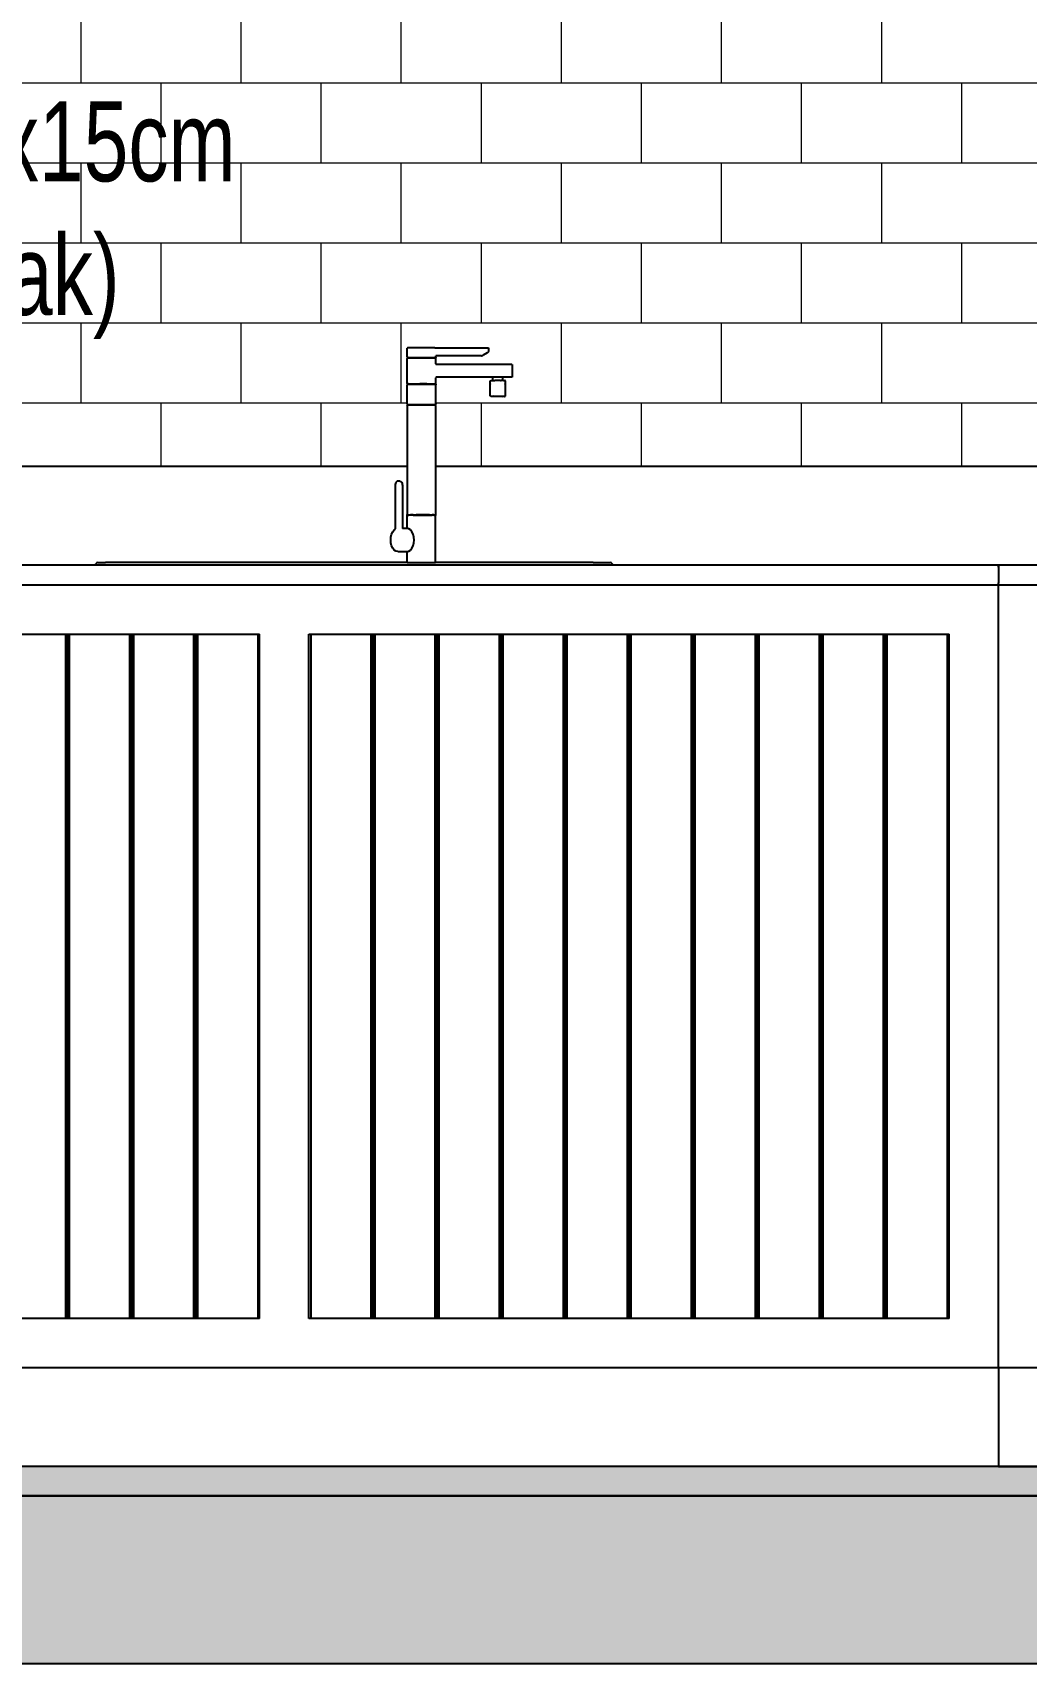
# Model space of a CAD drawing. Header units: millimetres. Extents: x 106699 to 122058, y 158555 to 162844.
# Drawn here: x 108004 to 108104.9, y 160185.3 to 160350.9 of the extents above; entities that cross this region are included whole.
import ezdxf

# ---------------------------------------------------------------- set-up
doc = ezdxf.new("R2010")
doc.units = ezdxf.units.MM
doc.layers.add('300_Z4_STR_F03$0$2-SPS-RCN', color=2, linetype='Continuous')
doc.layers.add('S2000-002 Çizgi', color=7, linetype='Continuous')
for name, color, linetype, lineweight in [('300_Z4_STR_F03$0$AUDIT_D_220920114151-103', 251, 'Continuous', 5), ('ahsap gorunus arka kalın', 43, 'Continuous', 9), ('ahsap kesit on', 40, 'Continuous', 20), ('no3_yazı tefriş', 152, 'Continuous', 0)]:
    doc.layers.add(name, color=color, linetype=linetype, lineweight=lineweight)
doc.styles.add('finish schedule$0$SIMPLEX', font='simplex.shx', dxfattribs={"width": 0.75, "height": 2.5})

# ---------------------------------------------------------------- blocks, each defined once
blk = doc.blocks.new('arka1')
at = {"layer": 'S2000-002 Çizgi', "color": 8, "true_color": 0x7a7a7a}
for p, q in [((117421.34, 157368.35), (117421.33, 157368.34)), ((117421.33, 157368.32), (117421.33, 157368.34)), ((117421.33, 157367.43), (117421.33, 157368.32)), ((117421.35, 157368.36), (117421.34, 157368.35)), ((117421.36, 157368.37), (117421.35, 157368.36)), ((117421.36, 157368.37), (117421.37, 157368.37)), ((117421.38, 157368.37), (117421.37, 157368.37)), ((117424.14, 157368.37), (117421.38, 157368.37)), ((117424.14, 157368.37), (117429.54, 157368.37)), ((117424.23, 157367.43), (117424.23, 157367.56)), ((117428.86, 157367.56), (117424.23, 157367.56)), ((117428.86, 157367.56), (117428.88, 157367.56)), ((117428.88, 157367.56), (117428.89, 157367.57)), ((117428.89, 157367.57), (117428.92, 157367.57)), ((117428.92, 157367.57), (117428.95, 157367.58)), ((117428.95, 157367.58), (117428.98, 157367.59)), ((117428.98, 157367.59), (117429.01, 157367.6)), ((117429.01, 157367.6), (117429.02, 157367.61)), ((117429.02, 157367.61), (117429.03, 157367.61)), ((117429.03, 157367.61), (117429.04, 157367.62)), ((117429.45, 157367.87), (117429.04, 157367.62)), ((117429.47, 157367.88), (117429.45, 157367.87)), ((117429.5, 157367.9), (117429.47, 157367.88)), ((117429.53, 157367.92), (117429.5, 157367.9)), ((117429.53, 157367.92), (117429.54, 157367.93)), ((117429.54, 157368.37), (117429.55, 157368.37)), ((117429.56, 157367.95), (117429.54, 157367.93)), ((117429.55, 157368.37), (117429.56, 157368.37)), ((117429.56, 157368.37), (117429.57, 157368.36)), ((117429.57, 157367.99), (117429.56, 157367.96)), ((117429.56, 157367.96), (117429.56, 157367.95)), ((117429.57, 157368.36), (117429.58, 157368.35)), ((117429.57, 157367.99), (117429.58, 157368)), ((117429.58, 157368.35), (117429.58, 157368.34)), ((117429.58, 157368.34), (117429.59, 157368.32)), ((117429.58, 157368.02), (117429.59, 157368.03)), ((117429.58, 157368.02), (117429.58, 157368)), ((117429.59, 157368.32), (117429.59, 157368.03)), ((117421.33, 157367.43), (117421.33, 157367.42)), ((117421.33, 157367.42), (117421.34, 157367.41)), ((117421.33, 157367.31), (117421.34, 157367.32)), ((117421.33, 157367.31), (117421.33, 157367.3)), ((117421.33, 157364.77), (117421.33, 157367.3)), ((117421.34, 157367.41), (117421.35, 157367.4)), ((117421.34, 157367.32), (117421.35, 157367.33)), ((117421.35, 157367.4), (117421.36, 157367.39)), ((117421.35, 157367.33), (117421.36, 157367.34)), ((117421.36, 157367.39), (117421.37, 157367.38)), ((117421.37, 157367.34), (117421.36, 157367.34)), ((117421.37, 157367.38), (117421.38, 157367.38)), ((117421.37, 157367.34), (117421.38, 157367.34)), ((117421.41, 157367.38), (117421.38, 157367.38)), ((117421.38, 157367.34), (117421.41, 157367.34)), ((117421.41, 157367.34), (117421.41, 157367.38)), ((117421.41, 157367.38), (117424.16, 157367.38)), ((117421.41, 157367.34), (117424.16, 157367.34)), ((117424.16, 157367.34), (117424.16, 157367.38)), ((117424.16, 157367.38), (117424.18, 157367.38)), ((117424.16, 157367.34), (117424.18, 157367.34)), ((117424.18, 157367.38), (117424.2, 157367.38)), ((117424.18, 157367.34), (117424.2, 157367.34)), ((117424.2, 157367.38), (117424.21, 157367.39)), ((117424.2, 157367.34), (117424.21, 157367.34)), ((117424.21, 157367.39), (117424.22, 157367.4)), ((117424.21, 157367.34), (117424.22, 157367.33)), ((117424.23, 157367.41), (117424.22, 157367.4)), ((117424.22, 157367.33), (117424.23, 157367.32)), ((117424.23, 157367.43), (117424.23, 157367.42)), ((117424.23, 157367.42), (117424.23, 157367.41)), ((117424.23, 157367.31), (117424.23, 157367.32)), ((117424.23, 157367.3), (117424.23, 157367.31)), ((117424.23, 157366.73), (117424.23, 157367.3)), ((117424.23, 157366.73), (117424.24, 157366.72)), ((117424.24, 157366.72), (117424.24, 157366.71)), ((117424.24, 157366.71), (117424.25, 157366.7)), ((117424.25, 157366.7), (117424.26, 157366.69)), ((117424.26, 157366.69), (117424.27, 157366.68)), ((117424.27, 157366.68), (117424.28, 157366.68)), ((117431.96, 157366.68), (117424.28, 157366.68)), ((117431.96, 157366.68), (117431.97, 157366.68)), ((117431.97, 157366.68), (117431.98, 157366.68)), ((117431.98, 157366.68), (117431.99, 157366.67)), ((117431.99, 157366.67), (117432, 157366.66)), ((117432, 157366.66), (117432, 157366.65)), ((117432, 157366.65), (117432, 157366.63)), ((117432, 157366.63), (117432, 157365.43)), ((117421.33, 157364.76), (117421.33, 157364.77)), ((117421.33, 157364.76), (117421.34, 157364.75)), ((117421.34, 157364.66), (117421.33, 157364.65)), ((117421.33, 157364.63), (117421.33, 157364.65)), ((117421.33, 157362.67), (117421.33, 157364.63)), ((117421.34, 157364.75), (117421.35, 157364.74)), ((117421.35, 157364.67), (117421.34, 157364.66)), ((117421.36, 157364.73), (117421.35, 157364.74)), ((117421.36, 157364.68), (117421.35, 157364.67)), ((117421.36, 157364.73), (117421.37, 157364.72)), ((117421.37, 157364.68), (117421.36, 157364.68)), ((117421.37, 157364.72), (117421.38, 157364.72)), ((117421.38, 157364.68), (117421.37, 157364.68)), ((117421.41, 157364.72), (117421.38, 157364.72)), ((117421.41, 157364.68), (117421.38, 157364.68)), ((117421.41, 157364.68), (117421.41, 157364.72)), ((117421.47, 157364.72), (117421.41, 157364.72)), ((117421.41, 157364.68), (117424.16, 157364.68)), ((117421.47, 157364.72), (117421.48, 157364.72)), ((117421.48, 157364.72), (117421.5, 157364.72)), ((117421.5, 157364.72), (117421.65, 157364.72)), ((117421.65, 157364.72), (117421.66, 157364.72)), ((117421.66, 157364.72), (117421.68, 157364.72)), ((117421.68, 157364.72), (117421.91, 157364.72)), ((117421.91, 157364.72), (117421.92, 157364.72)), ((117421.92, 157364.72), (117421.94, 157364.72)), ((117421.94, 157364.72), (117422.24, 157364.72)), ((117422.24, 157364.72), (117422.24, 157364.72)), ((117422.24, 157364.72), (117422.6, 157364.72)), ((117422.97, 157364.72), (117422.6, 157364.72)), ((117423.32, 157364.72), (117422.97, 157364.72)), ((117423.33, 157364.72), (117423.32, 157364.72)), ((117423.33, 157364.72), (117423.63, 157364.72)), ((117423.63, 157364.72), (117423.64, 157364.72)), ((117423.64, 157364.72), (117423.65, 157364.72)), ((117423.65, 157364.72), (117423.89, 157364.72)), ((117423.89, 157364.72), (117423.9, 157364.72)), ((117423.91, 157364.72), (117423.9, 157364.72)), ((117423.91, 157364.72), (117424.07, 157364.72)), ((117424.07, 157364.72), (117424.09, 157364.72)), ((117424.09, 157364.72), (117424.1, 157364.72)), ((117424.1, 157364.72), (117424.16, 157364.72)), ((117424.16, 157364.68), (117424.16, 157364.72)), ((117424.18, 157364.72), (117424.16, 157364.72)), ((117424.16, 157364.68), (117424.18, 157364.68)), ((117424.18, 157364.72), (117424.2, 157364.72)), ((117424.18, 157364.68), (117424.2, 157364.68)), ((117424.2, 157364.72), (117424.21, 157364.73)), ((117424.2, 157364.68), (117424.21, 157364.68)), ((117424.21, 157364.73), (117424.22, 157364.74)), ((117424.21, 157364.68), (117424.22, 157364.67)), ((117424.22, 157364.74), (117424.23, 157364.75)), ((117424.22, 157364.67), (117424.23, 157364.66)), ((117424.24, 157365.35), (117424.23, 157365.34)), ((117424.23, 157364.77), (117424.23, 157365.34)), ((117424.23, 157364.77), (117424.23, 157364.76)), ((117424.23, 157364.76), (117424.23, 157364.75)), ((117424.23, 157364.66), (117424.23, 157364.65)), ((117424.23, 157364.65), (117424.23, 157364.63)), ((117424.23, 157362.67), (117424.23, 157364.63)), ((117424.25, 157365.37), (117424.24, 157365.36)), ((117424.24, 157365.35), (117424.24, 157365.36)), ((117424.26, 157365.38), (117424.25, 157365.37)), ((117424.26, 157365.38), (117424.27, 157365.38)), ((117424.27, 157365.38), (117424.28, 157365.38)), ((117429.96, 157365.38), (117424.28, 157365.38)), ((117429.76, 157365), (117429.76, 157365.01)), ((117429.76, 157365.01), (117429.77, 157365.01)), ((117429.76, 157364.99), (117429.76, 157365)), ((117429.76, 157364.98), (117429.76, 157364.99)), ((117429.76, 157364.72), (117429.76, 157364.98)), ((117429.76, 157364.72), (117429.76, 157364.72)), ((117429.77, 157364.71), (117429.76, 157364.72)), ((117429.76, 157363.52), (117429.76, 157364.67)), ((117429.76, 157364.67), (117429.76, 157364.67)), ((117429.76, 157364.67), (117429.77, 157364.67)), ((117429.77, 157365.01), (117429.77, 157365.02)), ((117429.77, 157365.02), (117429.78, 157365.02)), ((117429.78, 157364.71), (117429.77, 157364.71)), ((117429.77, 157364.67), (117429.78, 157364.68)), ((117429.78, 157365.02), (117429.79, 157365.03)), ((117429.79, 157364.7), (117429.78, 157364.71)), ((117429.78, 157364.71), (117429.78, 157364.71)), ((117429.78, 157364.68), (117429.79, 157364.69)), ((117429.78, 157364.68), (117429.78, 157364.68)), ((117429.79, 157365.03), (117429.8, 157365.03)), ((117429.79, 157364.69), (117429.79, 157364.7)), ((117429.79, 157364.69), (117429.79, 157364.69)), ((117429.8, 157365.03), (117429.81, 157365.04)), ((117429.81, 157365.04), (117429.82, 157365.04)), ((117429.82, 157365.04), (117429.83, 157365.04)), ((117429.83, 157365.04), (117429.84, 157365.04)), ((117429.84, 157365.04), (117429.97, 157365.04)), ((117429.96, 157365.38), (117429.98, 157365.38)), ((117429.97, 157365.04), (117429.98, 157365.04)), ((117429.98, 157365.38), (117429.99, 157365.38)), ((117430, 157365.38), (117429.98, 157365.38)), ((117429.98, 157365.04), (117429.99, 157365.04)), ((117429.99, 157365.38), (117430, 157365.37)), ((117429.99, 157365.05), (117430, 157365.05)), ((117429.99, 157365.04), (117429.99, 157365.05)), ((117431.07, 157365.38), (117430, 157365.38)), ((117430, 157365.37), (117430.01, 157365.36)), ((117430, 157365.05), (117430.01, 157365.05)), ((117430, 157365.05), (117430, 157365.05)), ((117430, 157365.05), (117430.01, 157365.04)), ((117430.01, 157365.36), (117430.02, 157365.35)), ((117430.01, 157365.05), (117430.01, 157365.06)), ((117430.01, 157365.06), (117430.01, 157365.06)), ((117430.01, 157365.06), (117430.02, 157365.06)), ((117430.01, 157365.04), (117430.19, 157365.04)), ((117430.02, 157365.35), (117430.02, 157365.34)), ((117430.02, 157365.08), (117430.02, 157365.34)), ((117430.02, 157365.07), (117430.02, 157365.08)), ((117430.02, 157365.06), (117430.02, 157365.07)), ((117430.02, 157365.07), (117430.02, 157365.07)), ((117430.19, 157365.04), (117430.23, 157365.04)), ((117430.24, 157365.04), (117430.23, 157365.04)), ((117430.26, 157365.04), (117430.24, 157365.04)), ((117430.27, 157365.04), (117430.26, 157365.04)), ((117430.8, 157365.04), (117430.27, 157365.04)), ((117430.8, 157365.04), (117430.81, 157365.04)), ((117430.81, 157365.04), (117430.83, 157365.04)), ((117430.83, 157365.04), (117430.84, 157365.04)), ((117430.84, 157365.04), (117430.88, 157365.04)), ((117431.06, 157365.04), (117430.88, 157365.04)), ((117431.06, 157365.36), (117431.05, 157365.35)), ((117431.05, 157365.35), (117431.05, 157365.34)), ((117431.05, 157365.08), (117431.05, 157365.34)), ((117431.05, 157365.07), (117431.05, 157365.08)), ((117431.05, 157365.06), (117431.05, 157365.07)), ((117431.05, 157365.07), (117431.05, 157365.07)), ((117431.06, 157365.06), (117431.05, 157365.06)), ((117431.05, 157365.06), (117431.05, 157365.06)), ((117431.06, 157365.37), (117431.08, 157365.38)), ((117431.06, 157365.36), (117431.06, 157365.37)), ((117431.06, 157365.05), (117431.06, 157365.06)), ((117431.07, 157365.05), (117431.06, 157365.05)), ((117431.06, 157365.04), (117431.07, 157365.05)), ((117431.09, 157365.38), (117431.07, 157365.38)), ((117431.08, 157365.05), (117431.07, 157365.05)), ((117431.07, 157365.05), (117431.07, 157365.05)), ((117431.09, 157365.38), (117431.08, 157365.38)), ((117431.08, 157365.04), (117431.08, 157365.05)), ((117431.09, 157365.04), (117431.08, 157365.04)), ((117431.11, 157365.38), (117431.09, 157365.38)), ((117431.09, 157365.04), (117431.23, 157365.04)), ((117431.96, 157365.38), (117431.11, 157365.38)), ((117431.24, 157365.04), (117431.23, 157365.04)), ((117431.25, 157365.04), (117431.24, 157365.04)), ((117431.26, 157365.04), (117431.25, 157365.04)), ((117431.27, 157365.03), (117431.26, 157365.04)), ((117431.28, 157365.03), (117431.27, 157365.03)), ((117431.29, 157365.02), (117431.28, 157365.03)), ((117431.28, 157364.7), (117431.29, 157364.71)), ((117431.28, 157364.69), (117431.28, 157364.7)), ((117431.28, 157364.69), (117431.28, 157364.69)), ((117431.29, 157364.68), (117431.28, 157364.69)), ((117431.3, 157365.01), (117431.29, 157365.02)), ((117431.29, 157365.02), (117431.29, 157365.02)), ((117431.29, 157364.71), (117431.3, 157364.71)), ((117431.29, 157364.71), (117431.29, 157364.71)), ((117431.3, 157364.67), (117431.29, 157364.68)), ((117431.29, 157364.68), (117431.29, 157364.68)), ((117431.3, 157365.01), (117431.3, 157365.01)), ((117431.31, 157365), (117431.3, 157365.01)), ((117431.3, 157364.72), (117431.31, 157364.72)), ((117431.3, 157364.71), (117431.3, 157364.72)), ((117431.31, 157364.67), (117431.3, 157364.67)), ((117431.3, 157364.67), (117431.3, 157364.67)), ((117431.31, 157364.99), (117431.31, 157365)), ((117431.31, 157364.98), (117431.31, 157364.99)), ((117431.31, 157364.72), (117431.31, 157364.98)), ((117431.31, 157363.52), (117431.31, 157364.67)), ((117431.97, 157365.39), (117431.96, 157365.38)), ((117431.98, 157365.39), (117431.97, 157365.39)), ((117431.99, 157365.4), (117431.98, 157365.39)), ((117432, 157365.41), (117431.99, 157365.4)), ((117432, 157365.43), (117432, 157365.42)), ((117432, 157365.41), (117432, 157365.42)), ((117421.32, 157362.55), (117421.31, 157362.54)), ((117421.31, 157362.54), (117421.31, 157362.53)), ((117421.31, 157362.53), (117421.31, 157356.31)), ((117421.32, 157362.55), (117421.33, 157362.56)), ((117421.33, 157362.67), (117421.33, 157362.65)), ((117421.33, 157362.65), (117421.34, 157362.64)), ((117421.33, 157362.56), (117421.34, 157362.57)), ((117421.34, 157362.64), (117421.35, 157362.63)), ((117421.35, 157362.58), (117421.34, 157362.57)), ((117421.35, 157362.63), (117421.36, 157362.62)), ((117421.35, 157362.58), (117421.36, 157362.58)), ((117421.36, 157362.62), (117421.37, 157362.62)), ((117421.41, 157362.58), (117421.36, 157362.58)), ((117421.37, 157362.62), (117421.38, 157362.62)), ((117421.38, 157362.62), (117421.41, 157362.62)), ((117421.41, 157362.58), (117421.41, 157362.62)), ((117421.41, 157362.62), (117424.16, 157362.62)), ((117421.41, 157362.58), (117424.16, 157362.58)), ((117424.16, 157362.58), (117424.16, 157362.62)), ((117424.18, 157362.62), (117424.16, 157362.62)), ((117424.18, 157362.58), (117424.16, 157362.58)), ((117424.16, 157362.58), (117424.16, 157362.58)), ((117424.18, 157362.62), (117424.2, 157362.62)), ((117424.19, 157362.57), (117424.18, 157362.58)), ((117424.19, 157362.57), (117424.18, 157362.58)), ((117424.2, 157362.56), (117424.19, 157362.57)), ((117424.2, 157362.62), (117424.21, 157362.62)), ((117424.21, 157362.55), (117424.2, 157362.56)), ((117424.21, 157362.62), (117424.22, 157362.63)), ((117424.21, 157362.54), (117424.21, 157362.55)), ((117424.21, 157362.53), (117424.21, 157362.54)), ((117424.21, 157362.53), (117424.21, 157356.31)), ((117424.22, 157362.63), (117424.23, 157362.64)), ((117424.23, 157362.67), (117424.23, 157362.65)), ((117424.23, 157362.65), (117424.23, 157362.64)), ((117429.76, 157363.51), (117429.76, 157363.52)), ((117429.76, 157363.5), (117429.76, 157363.51)), ((117429.77, 157363.49), (117429.76, 157363.5)), ((117429.77, 157363.48), (117429.77, 157363.49)), ((117429.78, 157363.47), (117429.77, 157363.48)), ((117429.79, 157363.46), (117429.78, 157363.47)), ((117429.8, 157363.46), (117429.79, 157363.46)), ((117429.82, 157363.45), (117429.8, 157363.46)), ((117429.83, 157363.44), (117429.82, 157363.45)), ((117429.85, 157363.44), (117429.83, 157363.44)), ((117429.86, 157363.44), (117429.85, 157363.44)), ((117429.88, 157363.44), (117429.86, 157363.44)), ((117430.08, 157363.44), (117429.88, 157363.44)), ((117430.14, 157363.47), (117430.08, 157363.44)), ((117430.99, 157363.44), (117430.08, 157363.44)), ((117430.14, 157363.52), (117430.14, 157363.47)), ((117430.93, 157363.52), (117430.93, 157363.47)), ((117430.93, 157363.47), (117430.99, 157363.44)), ((117431.19, 157363.44), (117430.99, 157363.44)), ((117431.19, 157363.44), (117431.21, 157363.44)), ((117431.21, 157363.44), (117431.22, 157363.44)), ((117431.22, 157363.44), (117431.24, 157363.44)), ((117431.24, 157363.44), (117431.25, 157363.45)), ((117431.25, 157363.45), (117431.26, 157363.46)), ((117431.26, 157363.46), (117431.28, 157363.46)), ((117431.28, 157363.46), (117431.29, 157363.47)), ((117431.29, 157363.47), (117431.3, 157363.48)), ((117431.3, 157363.49), (117431.31, 157363.5)), ((117431.3, 157363.48), (117431.3, 157363.49)), ((117431.31, 157363.51), (117431.31, 157363.52)), ((117431.31, 157363.5), (117431.31, 157363.51)), ((117421.31, 157356.31), (117311.95, 157356.31)), ((117421.31, 157356.31), (117421.31, 157356.19)), ((117421.31, 157356.19), (117421.31, 157356.15)), ((117421.31, 157356.15), (117421.31, 157356.11)), ((117421.31, 157356.11), (117421.31, 157351.46)), ((117506.49, 157356.31), (117424.21, 157356.31)), ((117424.21, 157356.31), (117424.21, 157356.19)), ((117424.21, 157356.19), (117424.21, 157356.15)), ((117424.21, 157356.15), (117424.21, 157356.11)), ((117424.21, 157356.11), (117424.21, 157351.46)), ((117420.11, 157354.5), (117420.1, 157354.39)), ((117420.1, 157354.39), (117420.1, 157349.99)), ((117420.14, 157354.61), (117420.11, 157354.5)), ((117420.18, 157354.7), (117420.14, 157354.61)), ((117420.24, 157354.77), (117420.18, 157354.7)), ((117420.18, 157354.7), (117420.18, 157354.7)), ((117420.3, 157354.82), (117420.24, 157354.77)), ((117420.31, 157354.82), (117420.3, 157354.82)), ((117420.37, 157354.83), (117420.31, 157354.82)), ((117420.38, 157354.84), (117420.37, 157354.83)), ((117420.39, 157354.84), (117420.38, 157354.84)), ((117420.56, 157354.84), (117420.39, 157354.84)), ((117420.57, 157354.84), (117420.56, 157354.84)), ((117420.57, 157354.84), (117420.63, 157354.82)), ((117420.63, 157354.82), (117420.64, 157354.82)), ((117420.64, 157354.82), (117420.64, 157354.82)), ((117420.64, 157354.82), (117420.71, 157354.77)), ((117420.71, 157354.77), (117420.76, 157354.7)), ((117420.77, 157354.7), (117420.76, 157354.7)), ((117420.77, 157354.7), (117420.81, 157354.61)), ((117420.81, 157354.61), (117420.83, 157354.5)), ((117420.83, 157354.5), (117420.84, 157354.39)), ((117420.84, 157354.39), (117420.84, 157350.04)), ((117421.31, 157351.46), (117421.31, 157351.45)), ((117421.31, 157351.45), (117421.32, 157351.44)), ((117421.31, 157351.34), (117421.32, 157351.35)), ((117421.31, 157351.32), (117421.31, 157351.34)), ((117421.31, 157350.04), (117421.31, 157351.32)), ((117421.33, 157351.43), (117421.32, 157351.44)), ((117421.32, 157351.35), (117421.33, 157351.36)), ((117421.33, 157351.43), (117421.34, 157351.42)), ((117421.33, 157351.36), (117421.34, 157351.37)), ((117421.35, 157351.41), (117421.34, 157351.42)), ((117421.35, 157351.37), (117421.34, 157351.37)), ((117421.35, 157351.41), (117421.36, 157351.41)), ((117421.35, 157351.37), (117421.36, 157351.37)), ((117421.36, 157351.41), (117421.4, 157351.41)), ((117421.4, 157351.37), (117421.36, 157351.37)), ((117421.4, 157351.37), (117421.4, 157351.41)), ((117421.4, 157351.41), (117421.49, 157351.41)), ((117421.4, 157351.37), (117421.49, 157351.37)), ((117421.49, 157351.41), (117421.67, 157351.41)), ((117421.67, 157351.37), (117421.49, 157351.37)), ((117421.92, 157351.41), (117421.67, 157351.41)), ((117421.92, 157351.37), (117421.67, 157351.37)), ((117421.92, 157351.41), (117422.23, 157351.41)), ((117421.92, 157351.37), (117422.23, 157351.37)), ((117422.58, 157351.41), (117422.23, 157351.41)), ((117422.23, 157351.37), (117422.58, 157351.37)), ((117422.94, 157351.41), (117422.58, 157351.41)), ((117422.58, 157351.37), (117422.94, 157351.37)), ((117423.29, 157351.41), (117422.94, 157351.41)), ((117422.94, 157351.37), (117423.29, 157351.37)), ((117423.6, 157351.41), (117423.29, 157351.41)), ((117423.29, 157351.37), (117423.6, 157351.37)), ((117423.6, 157351.41), (117423.86, 157351.41)), ((117423.6, 157351.37), (117423.86, 157351.37)), ((117424.04, 157351.41), (117423.86, 157351.41)), ((117424.04, 157351.37), (117423.86, 157351.37)), ((117424.04, 157351.41), (117424.13, 157351.41)), ((117424.04, 157351.37), (117424.13, 157351.37)), ((117424.13, 157351.37), (117424.13, 157351.41)), ((117424.13, 157351.41), (117424.16, 157351.41)), ((117424.16, 157351.37), (117424.13, 157351.37)), ((117424.18, 157351.41), (117424.16, 157351.41)), ((117424.18, 157351.37), (117424.16, 157351.37)), ((117424.19, 157351.42), (117424.18, 157351.41)), ((117424.18, 157351.37), (117424.19, 157351.37)), ((117424.2, 157351.43), (117424.19, 157351.42)), ((117424.2, 157351.36), (117424.19, 157351.37)), ((117424.21, 157351.44), (117424.2, 157351.43)), ((117424.21, 157351.35), (117424.2, 157351.36)), ((117424.21, 157351.46), (117424.21, 157351.45)), ((117424.21, 157351.45), (117424.21, 157351.44)), ((117424.21, 157351.34), (117424.21, 157351.35)), ((117424.21, 157351.34), (117424.21, 157351.32)), ((117424.21, 157346.56), (117424.21, 157351.32)), ((117419.68, 157349.16), (117419.75, 157349.44)), ((117419.75, 157349.44), (117419.86, 157349.69)), ((117419.86, 157349.69), (117419.87, 157349.69)), ((117419.87, 157349.69), (117420.01, 157349.88)), ((117420.01, 157349.88), (117420.07, 157349.92)), ((117420.07, 157349.92), (117420.08, 157349.93)), ((117420.09, 157349.94), (117420.08, 157349.93)), ((117420.08, 157349.93), (117420.08, 157349.93)), ((117420.09, 157349.94), (117420.1, 157349.96)), ((117420.09, 157349.94), (117420.09, 157349.94)), ((117420.1, 157349.97), (117420.1, 157349.99)), ((117420.1, 157349.96), (117420.1, 157349.97)), ((117421.3, 157350.04), (117420.84, 157350.04)), ((117421.3, 157350.04), (117421.3, 157350.04)), ((117421.31, 157350.04), (117421.3, 157350.04)), ((117421.32, 157350.04), (117421.31, 157350.04)), ((117421.41, 157350.02), (117421.32, 157350.04)), ((117421.43, 157350.01), (117421.41, 157350.02)), ((117421.45, 157350.01), (117421.43, 157350.01)), ((117421.48, 157350), (117421.45, 157350.01)), ((117421.49, 157350), (117421.48, 157350)), ((117421.65, 157349.88), (117421.49, 157350)), ((117421.66, 157349.88), (117421.65, 157349.88)), ((117421.66, 157349.88), (117421.66, 157349.88)), ((117421.81, 157349.69), (117421.66, 157349.88)), ((117421.81, 157349.69), (117421.81, 157349.69)), ((117421.93, 157349.45), (117421.81, 157349.69)), ((117422, 157349.16), (117421.93, 157349.45)), ((117419.66, 157348.86), (117419.68, 157349.16)), ((117419.68, 157348.56), (117419.66, 157348.86)), ((117419.68, 157349.16), (117419.68, 157349.16)), ((117419.75, 157348.28), (117419.68, 157348.56)), ((117419.86, 157348.03), (117419.75, 157348.28)), ((117419.86, 157348.03), (117419.87, 157348.03)), ((117420.01, 157347.84), (117419.87, 157348.03)), ((117420.19, 157347.73), (117420.01, 157347.84)), ((117420.19, 157347.73), (117420.19, 157347.72)), ((117420.38, 157347.68), (117420.19, 157347.72)), ((117420.38, 157347.68), (117420.39, 157347.68)), ((117420.39, 157347.68), (117421.3, 157347.68)), ((117421.3, 157347.68), (117421.3, 157347.68)), ((117421.3, 157347.68), (117421.31, 157347.68)), ((117421.31, 157347.68), (117421.32, 157347.69)), ((117421.31, 157346.56), (117421.31, 157347.68)), ((117421.32, 157347.69), (117421.41, 157347.7)), ((117421.41, 157347.7), (117421.43, 157347.71)), ((117421.43, 157347.71), (117421.46, 157347.71)), ((117421.48, 157347.72), (117421.46, 157347.71)), ((117421.48, 157347.72), (117421.49, 157347.72)), ((117421.49, 157347.72), (117421.65, 157347.84)), ((117421.65, 157347.84), (117421.66, 157347.84)), ((117421.66, 157347.84), (117421.81, 157348.03)), ((117421.66, 157347.84), (117421.66, 157347.84)), ((117421.81, 157348.03), (117421.93, 157348.27)), ((117421.81, 157348.03), (117421.81, 157348.03)), ((117421.93, 157348.27), (117422, 157348.56)), ((117422.02, 157348.86), (117422, 157349.16)), ((117422, 157348.56), (117422.02, 157348.86)), ((117389.68, 157346.31), (117370.57, 157346.31)), ((117390.7, 157346.31), (117389.68, 157346.31)), ((117389.93, 157346.56), (117390.7, 157346.56)), ((117389.93, 157346.31), (117389.93, 157346.31)), ((117421.31, 157346.56), (117390.7, 157346.56)), ((117390.7, 157346.31), (117421.31, 157346.31)), ((117421.31, 157346.56), (117421.41, 157346.56)), ((117421.31, 157346.31), (117421.41, 157346.31)), ((117421.41, 157346.56), (117421.6, 157346.56)), ((117421.41, 157346.31), (117421.6, 157346.31)), ((117421.6, 157346.56), (117421.87, 157346.56)), ((117421.6, 157346.31), (117421.87, 157346.31)), ((117421.87, 157346.56), (117422.2, 157346.56)), ((117421.87, 157346.31), (117422.2, 157346.31)), ((117422.2, 157346.56), (117422.57, 157346.56)), ((117422.2, 157346.31), (117422.57, 157346.31)), ((117422.57, 157346.56), (117422.95, 157346.56)), ((117422.57, 157346.31), (117422.95, 157346.31)), ((117422.95, 157346.56), (117423.32, 157346.56)), ((117422.95, 157346.31), (117423.32, 157346.31)), ((117423.32, 157346.56), (117423.65, 157346.56)), ((117423.32, 157346.31), (117423.65, 157346.31)), ((117423.65, 157346.56), (117423.92, 157346.56)), ((117423.65, 157346.31), (117423.92, 157346.31)), ((117423.92, 157346.56), (117424.11, 157346.56)), ((117423.92, 157346.31), (117424.11, 157346.31)), ((117424.11, 157346.56), (117424.21, 157346.56)), ((117424.11, 157346.31), (117424.21, 157346.31)), ((117440.21, 157346.56), (117424.21, 157346.56)), ((117424.21, 157346.31), (117442.19, 157346.31)), ((117440.21, 157346.56), (117441.94, 157346.56)), ((117442.19, 157346.31), (117509, 157346.31)), ((117389.68, 157344.31), (117256.76, 157344.31)), ((117420.09, 157344.31), (117389.68, 157344.31)), ((117423.29, 157344.31), (117420.09, 157344.31)), ((117420.09, 157344.31), (117420.09, 157344.31)), ((117437.99, 157344.31), (117423.29, 157344.31)), ((117423.29, 157344.31), (117423.29, 157344.31)), ((117569.56, 157344.31), (117437.99, 157344.31)), ((117262.56, 157342.31), (117383.56, 157342.31)), ((117383.55, 157266.81), (117383.56, 157342.31)), ((117383.56, 157342.31), (117443.56, 157342.31)), ((117443.55, 157264.81), (117443.56, 157342.3)), ((117507.46, 157342.31), (117443.56, 157342.31)), ((117383.56, 157338.71), (117443.56, 157338.71)), ((117443.56, 157338.71), (117503.56, 157338.71)), ((117443.56, 157337.31), (117383.56, 157337.31)), ((117503.56, 157337.31), (117443.56, 157337.31)), ((117383.55, 157266.81), (117383.55, 157264.81)), ((117383.55, 157266.81), (117383.66, 157266.81)), ((117383.55, 157264.81), (117383.55, 157254.81)), ((117563.55, 157264.81), (117383.55, 157264.81)), ((117569.55, 157254.81), (117256.55, 157254.81))]:
    blk.add_line(p, q, dxfattribs=at)
for centre, start, end in [((117389.93, 157346.31), 90, 180), ((117441.94, 157346.31), 0, 90)]:
    blk.add_arc(centre, 0.25, start, end, dxfattribs=at)
blk = doc.blocks.new('A$C22cd85c5')
for p, q in [((229.12, 91.5), (18.35, 91.5)), ((229.16, 91.5), (229.12, 91.5)), ((229.2, 91.5), (229.16, 91.5)), ((229.3, 91.5), (229.2, 91.5)), ((229.31, 91.5), (229.3, 91.5)), ((229.32, 91.5), (229.31, 91.5)), ((285, 91.5), (229.32, 91.5)), ((285, 91.5), (285, 91.5)), ((292.8, 91.5), (285, 91.5)), ((285, 91.5), (285, 91.4)), ((285, 91.39), (285, 91.4)), ((285, 91.37), (285, 91.39)), ((285, 91.37), (285, 91.34)), ((285, 91.3), (285, 91.34)), ((285, 91.3), (285, 89.7)), ((0, 89.5), (285, 89.5)), ((285, 89.61), (285, 89.7)), ((285, 89.61), (285, 89.6)), ((285, 89.6), (285, 89.58)), ((285, 89.58), (285, 89.57)), ((285, 89.5), (285, 89.57)), ((285, 89.5), (290, 89.5)), ((285, 10), (285, 89.5)), ((184.19, 84.5), (190.31, 84.5)), ((190.31, 84.5), (190.31, 15)), ((190.31, 84.5), (190.5, 84.5)), ((190.5, 84.5), (190.5, 15)), ((190.5, 84.5), (190.69, 84.5)), ((190.69, 84.5), (190.69, 15)), ((190.69, 84.5), (196.81, 84.5)), ((196.81, 84.5), (196.81, 15)), ((196.81, 84.5), (197, 84.5)), ((197, 84.5), (197, 15)), ((197, 84.5), (197.19, 84.5)), ((197.19, 84.5), (197.19, 15)), ((197.19, 84.5), (203.31, 84.5)), ((203.31, 84.5), (203.31, 15)), ((203.31, 84.5), (203.5, 84.5)), ((203.5, 84.5), (203.5, 15)), ((203.5, 84.5), (203.69, 84.5)), ((203.69, 84.5), (203.69, 15)), ((203.69, 84.5), (209.81, 84.5)), ((209.81, 84.5), (209.81, 15)), ((209.81, 84.5), (210, 84.5)), ((210, 15), (210, 84.5)), ((215, 15), (215, 84.5)), ((215, 84.5), (215.19, 84.5)), ((215.19, 84.5), (215.19, 15)), ((215.19, 84.5), (221.31, 84.5)), ((221.31, 84.5), (221.31, 15)), ((221.31, 84.5), (221.5, 84.5)), ((221.5, 84.5), (221.5, 15)), ((221.5, 84.5), (221.69, 84.5)), ((221.69, 84.5), (221.69, 15)), ((221.69, 84.5), (227.81, 84.5)), ((227.81, 84.5), (227.81, 15)), ((227.81, 84.5), (228, 84.5)), ((228, 84.5), (228, 15)), ((228, 84.5), (228.19, 84.5)), ((228.19, 84.5), (228.19, 15)), ((228.19, 84.5), (234.31, 84.5)), ((234.31, 84.5), (234.31, 15)), ((234.31, 84.5), (234.5, 84.5)), ((234.5, 84.5), (234.5, 15)), ((234.5, 84.5), (234.69, 84.5)), ((234.69, 84.5), (234.69, 15)), ((234.69, 84.5), (240.81, 84.5)), ((240.81, 84.5), (240.81, 15)), ((240.81, 84.5), (241, 84.5)), ((241, 84.5), (241, 15)), ((241, 84.5), (241.19, 84.5)), ((241.19, 84.5), (241.19, 15)), ((241.19, 84.5), (247.31, 84.5)), ((247.31, 84.5), (247.31, 15)), ((247.31, 84.5), (247.5, 84.5)), ((247.5, 84.5), (247.5, 15)), ((247.5, 84.5), (247.69, 84.5)), ((247.69, 84.5), (247.69, 15)), ((247.69, 84.5), (253.81, 84.5)), ((253.81, 84.5), (253.81, 15)), ((253.81, 84.5), (254, 84.5)), ((254, 84.5), (254, 15)), ((254, 84.5), (254.19, 84.5)), ((254.19, 84.5), (254.19, 15)), ((254.19, 84.5), (260.31, 84.5)), ((260.31, 84.5), (260.31, 15)), ((260.31, 84.5), (260.5, 84.5)), ((260.5, 84.5), (260.5, 15)), ((260.5, 84.5), (260.69, 84.5)), ((260.69, 84.5), (260.69, 15)), ((260.69, 84.5), (266.81, 84.5)), ((266.81, 84.5), (266.81, 15)), ((266.81, 84.5), (267, 84.5)), ((267, 84.5), (267, 15)), ((267, 84.5), (267.19, 84.5)), ((267.19, 84.5), (267.19, 15)), ((267.19, 84.5), (273.31, 84.5)), ((273.31, 84.5), (273.31, 15)), ((273.31, 84.5), (273.5, 84.5)), ((273.5, 84.5), (273.5, 15)), ((273.5, 84.5), (273.69, 84.5)), ((273.69, 84.5), (273.69, 15)), ((273.69, 84.5), (279.81, 84.5)), ((279.81, 84.5), (279.81, 15)), ((279.81, 84.5), (280, 84.5)), ((280, 15), (280, 84.5)), ((190.31, 15), (184.19, 15)), ((190.5, 15), (190.31, 15)), ((190.69, 15), (190.5, 15)), ((196.81, 15), (190.69, 15)), ((197, 15), (196.81, 15)), ((197.19, 15), (197, 15)), ((203.31, 15), (197.19, 15)), ((203.5, 15), (203.31, 15)), ((203.69, 15), (203.5, 15)), ((209.81, 15), (203.69, 15)), ((210, 15), (209.81, 15)), ((215.19, 15), (215, 15)), ((221.31, 15), (215.19, 15)), ((221.5, 15), (221.31, 15)), ((221.69, 15), (221.5, 15)), ((227.81, 15), (221.69, 15)), ((228, 15), (227.81, 15)), ((228.19, 15), (228, 15)), ((234.31, 15), (228.19, 15)), ((234.5, 15), (234.31, 15)), ((234.69, 15), (234.5, 15)), ((240.81, 15), (234.69, 15)), ((241, 15), (240.81, 15)), ((241.19, 15), (241, 15)), ((247.31, 15), (241.19, 15)), ((247.5, 15), (247.31, 15)), ((247.69, 15), (247.5, 15)), ((253.81, 15), (247.69, 15)), ((254, 15), (253.81, 15)), ((254.19, 15), (254, 15)), ((260.31, 15), (254.19, 15)), ((260.5, 15), (260.31, 15)), ((260.69, 15), (260.5, 15)), ((266.81, 15), (260.69, 15)), ((267, 15), (266.81, 15)), ((267.19, 15), (267, 15)), ((273.31, 15), (267.19, 15)), ((273.5, 15), (273.31, 15)), ((273.69, 15), (273.5, 15)), ((279.81, 15), (273.69, 15)), ((280, 15), (279.81, 15)), ((285, 10), (0, 10)), ((285, 10), (285, 0)), ((403, 10), (285, 10)), ((285, 0), (8, 0)), ((285, 0), (406.01, 0))]:
    blk.add_line(p, q)
blk = doc.blocks.new('A$C7eb7b2a8')
at = {"layer": 'S2000-002 Çizgi'}
blk.add_blockref('A$C22cd85c5', (0, 0), dxfattribs=at)
blk = doc.blocks.new('A$C59de709e')
at = {"layer": 'no3_yazı tefriş', "lineweight": 9, "elevation": 0.21}
blk.add_lwpolyline([(5.74, 15.31, -1), (5.74, 26.79), (22.64, 26.79, -1), (22.64, 15.31)], format="xyb", close=True, dxfattribs=at)
at = {"layer": 'no3_yazı tefriş', "lineweight": 9, "insert": (0.22, 26.05, -0.31), "char_height": 8.1359, "attachment_point": 1, "style": 'finish schedule$0$SIMPLEX'}
blk.add_mtext_dynamic_manual_height_columns('{\\fManrope Light|b0|i0|c162|p2;                   yeşil seramik\\fManrope Light|b0|i0|c0|p2; 7,5x15cm\\fManrope Light|b0|i0|c162|p2;^J\\fManrope Light|b0|i0|c0|p2;(\\fManrope Light|b0|i0|c162|p2;renderlardaki gibi uygulanacak\\fManrope Light|b0|i0|c0|p2;)}', width=1128.492, gutter_width=440.84, heights=[0], dxfattribs=at)
at = {"layer": 'no3_yazı tefriş', "lineweight": 9, "insert": (5.73, 24.76, 0.43), "char_height": 7.1462, "width": 90.8995, "attachment_point": 1, "style": 'finish schedule$0$SIMPLEX'}
blk.add_mtext('{\\fManrope Light|b0|i0|c162|p2;S - 01}', dxfattribs=at)

msp = doc.modelspace()

# ---------------------------------------------------------------- hatches: boundary and pattern name
at = {"layer": 'ahsap gorunus arka kalın', "true_color": 0xc3d8cc}
h = msp.add_hatch(dxfattribs=at)
h.set_pattern_fill('AR-B816', color=254, scale=0.04)
h.set_pattern_definition([(0, (-14390.673, 459.902), (0, 8.128), []), (90, (-14390.673, 459.902), (-8.128, 8.128), [8.128, -8.128])])
h.paths.add_polyline_path([(108737.22, 160454.37), (108736.19, 160454.37), (108736.19, 160455.37), (108667.22, 160455.37), (108667.22, 160296.53), (108667.52, 160296.82), (108671.16, 160296.82), (108671.16, 160378.32), (108673.7, 160378.32), (108731.63, 160378.32), (108734.27, 160378.32), (108734.27, 160363.96), (108734.27, 160354.82), (108737.22, 160354.82), (108737.22, 160378.82), (108735.72, 160378.82), (108735.5, 160378.82), (108735.41, 160378.82), (108735.33, 160378.82), (108735.22, 160378.82), (108735.22, 160380.35), (108734.62, 160381.64), (108733.96, 160382.91), (108733.26, 160384.15), (108732.5, 160385.35), (108731.69, 160386.53), (108730.84, 160387.67), (108729.93, 160388.77), (108728.99, 160389.83), (108727.99, 160390.86), (108726.96, 160391.84), (108725.89, 160392.77), (108724.78, 160393.67), (108723.63, 160394.51), (108722.45, 160395.3), (108721.23, 160396.05), (108719.99, 160396.74), (108718.71, 160397.38), (108717.42, 160397.97), (108716.09, 160398.5), (108714.75, 160398.98), (108713.39, 160399.4), (108712.01, 160399.77), (108710.62, 160400.07), (108709.22, 160400.32), (108708.76, 160400.32), (108708.35, 160400.58), (108708.18, 160401.07), (108708.35, 160401.56), (108708.76, 160401.82), (108707.47, 160401.82), (108706.73, 160401.82), (108706.71, 160402.21), (108706.28, 160402.29), (108706.07, 160402.58), (108705.95, 160403.26), (108705.9, 160403.48), (108705.79, 160403.61), (108705.92, 160403.43), (108705.96, 160403.2), (108706.05, 160402.71), (108706.15, 160402.48), (108706.17, 160402.45), (108706.22, 160402.39), (108706.27, 160402.35), (108706.33, 160402.31), (108706.4, 160402.28), (108706.46, 160402.26), (108706.53, 160402.24), (108706.6, 160402.24), (108706.71, 160402.24), (108706.72, 160402), (108706.73, 160401.95), (108706.75, 160401.9), (108706.76, 160401.88), (108706.78, 160401.86), (108706.8, 160401.85), (108706.82, 160401.83), (108706.85, 160401.83), (108706.49, 160401.82), (108704.89, 160404.82), (108735.47, 160404.82), (108735.5, 160404.82), (108735.61, 160404.82), (108737.22, 160404.82)])
h.paths.add_polyline_path([(108705.79, 160403.62), (108705.72, 160403.69), (108705.84, 160403.57), (108705.9, 160403.42), (108705.88, 160403.47)], flags=17)
h.paths.add_polyline_path([(108705.29, 160404.18), (108705.39, 160404.01), (108705.31, 160404.18)], flags=17)
h.paths.add_polyline_path([(108705.35, 160404.09), (108705.45, 160403.88), (108705.6, 160403.79), (108705.42, 160403.92)], flags=17)
edge = h.paths.add_edge_path()
edge.add_line((108667.22, 160455.37), (108585.82, 160455.37))
edge.add_line((108585.82, 160455.37), (108585.82, 160215.32))
edge.add_line((108585.82, 160215.32), (108667.22, 160215.32))
edge.add_line((108667.22, 160215.32), (108667.22, 160281.92))
edge.add_line((108667.22, 160281.92), (108664.77, 160281.92))
edge.add_arc((108669.22, 160281.04), 4.53, 116.1925, 168.8129, ccw=False)
edge.add_line((108667.22, 160285.1), (108667.22, 160294.82))
edge.add_line((108667.22, 160294.82), (108667.22, 160296.53))
edge.add_line((108667.22, 160296.53), (108667.22, 160296.53))
edge.add_line((108667.22, 160296.53), (108667.22, 160455.37))
h.paths.add_polyline_path([(108585.82, 160455.37), (108585.03, 160455.37), (108585.03, 160454.57), (108585.03, 160354.57), (108380.22, 160354.57), (108380.22, 160454.57), (108380.22, 160455.37), (108257.22, 160455.37), (108257.22, 160215.32), (108262.4, 160215.32), (108262.4, 160215.69), (108262.23, 160215.69), (108258.34, 160215.69), (108258.34, 160215.83), (108258.34, 160267.57), (108258.34, 160267.59), (108262.77, 160267.59), (108262.77, 160281.94), (108262.62, 160281.93), (108262.1, 160281.93), (108262.1, 160284.08), (108262.77, 160284.08), (108262.77, 160364.92), (108262.62, 160364.91), (108262.1, 160364.91), (108262.1, 160367.06), (108262.77, 160367.06), (108262.77, 160385.44), (108262.53, 160385.38), (108262.46, 160385.4), (108262.6, 160385.4), (108262.66, 160385.42), (108262.68, 160385.46), (108262.68, 160389.23), (108263.77, 160389.23), (108263.77, 160389.46), (108263.77, 160391.18), (108258.32, 160391.15), (108258.32, 160406.09), (108378.32, 160406.12), (108378.32, 160391.18), (108372.61, 160391.18), (108372.61, 160389.23), (108373.71, 160389.23), (108373.71, 160385.46), (108373.73, 160385.42), (108373.86, 160385.38), (108373.93, 160385.4), (108373.61, 160385.4), (108373.61, 160367.02), (108373.76, 160367.06), (108374.3, 160367.06), (108374.3, 160364.91), (108373.61, 160364.91), (108373.61, 160284.04), (108373.76, 160284.08), (108374.3, 160284.08), (108374.3, 160281.93), (108373.61, 160281.93), (108373.61, 160267.59), (108378.32, 160267.59), (108378.32, 160215.69), (108374.45, 160215.69), (108374.45, 160215.32), (108380.22, 160215.32), (108380.22, 160217.32), (108380.23, 160292.82), (108380.22, 160292.82), (108380.22, 160294.78), (108380.02, 160294.91), (108380.02, 160295.02), (108380.03, 160294.97), (108380.04, 160294.93), (108380.07, 160294.89), (108380.1, 160294.86), (108380.14, 160294.84), (108380.18, 160294.82), (108380.22, 160294.82), (108585.02, 160294.82), (108585.02, 160296.82), (108583.22, 160296.82), (108583.07, 160296.82), (108583.03, 160296.82), (108583.02, 160296.82), (108583.02, 160306.82), (108380.42, 160306.82), (108380.38, 160306.81), (108380.24, 160306.76), (108380.23, 160306.66), (108380.28, 160306.8), (108380.42, 160306.82), (108583.22, 160306.82), (108585.02, 160306.82), (108585.02, 160296.82), (108585.02, 160294.82), (108585.02, 160292.82), (108585.03, 160292.82), (108585.02, 160217.32), (108585.02, 160215.32), (108585.02, 160215.32), (108585.82, 160215.32)])
h.paths.add_polyline_path([(108380.22, 160296.85), (108380.17, 160296.82), (108380.22, 160296.82)], flags=16)
h.paths.add_polyline_path([(108380.04, 160296.76), (108380.03, 160296.66), (108380.08, 160296.8), (108380.18, 160296.81)], flags=16)
h.paths.add_polyline_path([(108374.81, 160386.81), (108374.81, 160386.81), (108374.81, 160386.81)], flags=16)
h.paths.add_polyline_path([(108374.02, 160385.8), (108374.02, 160386.75), (108374.01, 160389.4), (108374.01, 160385.8)], flags=16)
h.paths.add_polyline_path([(108374.73, 160385.87), (108374.81, 160385.85), (108374.81, 160385.87)], flags=16)
h.paths.add_polyline_path([(108261.57, 160385.8), (108261.57, 160385.81), (108261.57, 160385.8)], flags=16)
h.paths.add_polyline_path([(108262.38, 160386.81), (108262.36, 160386.81), (108262.36, 160385.86), (108262.38, 160385.46)], flags=16)
h.paths.add_polyline_path([(108261.57, 160386.75), (108261.57, 160386.81), (108261.59, 160386.78)], flags=16)
h.paths.add_polyline_path([(108257.22, 160455.37), (108190.82, 160455.37), (108190.82, 160215.32), (108257.22, 160215.32)])
h.paths.add_polyline_path([(108190.82, 160455.37), (108190.23, 160455.37), (108190.23, 160454.37), (108190.23, 160354.37), (108012.22, 160354.37), (107947.33, 160354.37), (107947.11, 160354.37), (107882.22, 160354.37), (107877.22, 160354.37), (107877.22, 160306.82), (107879.02, 160306.82), (107932.62, 160306.82), (108041.98, 160306.82), (108041.98, 160313.13), (108042, 160313.13), (108042, 160315.28), (108042, 160315.27), (108042.01, 160315.26), (108042.01, 160315.25), (108042.15, 160315.23), (108042.17, 160315.23), (108042.32, 160315.23), (108042.33, 160315.23), (108042.35, 160315.23), (108042.58, 160315.23), (108042.59, 160315.23), (108042.61, 160315.23), (108042.91, 160315.23), (108042.91, 160315.23), (108043.27, 160315.23), (108043.64, 160315.23), (108043.99, 160315.23), (108044, 160315.23), (108044.3, 160315.23), (108044.31, 160315.23), (108044.32, 160315.23), (108044.56, 160315.23), (108044.57, 160315.23), (108044.82, 160315.27), (108044.9, 160315.16), (108044.9, 160313.09), (108044.88, 160313.09), (108044.88, 160306.82), (108127.16, 160306.82), (108188.38, 160306.81), (108188.43, 160306.82), (108190.23, 160306.82), (108190.23, 160296.82), (108190.23, 160294.82), (108190.23, 160292.82), (108190.22, 160217.32), (108190.22, 160215.32), (108190.22, 160215.32), (108190.82, 160215.32)])
h.paths.add_polyline_path([(108044.9, 160315.28), (108044.89, 160315.18), (108044.9, 160315.16)], flags=16)
h.paths.add_polyline_path([(108044.9, 160317.85), (108044.85, 160317.85), (108044.9, 160317.85)], flags=16)
h.paths.add_polyline_path([(108052.68, 160315.89), (108051.78, 160315.89), (108051.76, 160315.89), (108051.75, 160315.89), (108051.73, 160315.88), (108051.73, 160315.87), (108051.72, 160315.86), (108051.72, 160315.85), (108051.72, 160315.59), (108051.72, 160315.58), (108051.72, 160315.58), (108051.72, 160315.57), (108051.72, 160315.57), (108051.73, 160315.57), (108051.73, 160315.56), (108051.74, 160315.56), (108051.74, 160315.56), (108051.75, 160315.56), (108051.75, 160315.55), (108051.76, 160315.55), (108051.98, 160315.55), (108051.98, 160315.23), (108051.98, 160313.95), (108051.66, 160313.95), (108050.75, 160313.95), (108050.43, 160313.95), (108050.43, 160315.18), (108050.43, 160315.55), (108050.64, 160315.55), (108050.65, 160315.55), (108050.66, 160315.55), (108050.66, 160315.56), (108050.67, 160315.56), (108050.67, 160315.56), (108050.68, 160315.56), (108050.68, 160315.57), (108050.68, 160315.57), (108050.69, 160315.57), (108050.69, 160315.58), (108050.69, 160315.58), (108050.69, 160315.59), (108050.69, 160315.85), (108050.69, 160315.86), (108050.68, 160315.87), (108050.67, 160315.88), (108050.66, 160315.89), (108050.65, 160315.89), (108050.63, 160315.89), (108051.74, 160315.89), (108052.63, 160315.89), (108052.64, 160315.9), (108052.65, 160315.9), (108052.66, 160315.91), (108052.67, 160315.92), (108052.67, 160315.93), (108052.68, 160315.94), (108052.68, 160317.14), (108052.67, 160317.16), (108052.67, 160317.17), (108052.66, 160317.18), (108052.65, 160317.19), (108052.64, 160317.19), (108052.63, 160317.19), (108044.9, 160317.19), (108044.9, 160317.81), (108044.9, 160317.82), (108044.9, 160317.83), (108044.89, 160317.84), (108044.88, 160317.85), (108044.83, 160317.87), (108044.83, 160317.85), (108044.9, 160317.85), (108044.9, 160317.24), (108044.91, 160317.23), (108044.91, 160317.22), (108044.92, 160317.21), (108044.93, 160317.2), (108044.94, 160317.19), (108044.95, 160317.19), (108052.68, 160317.19)], flags=16)
h.paths.add_polyline_path([(108051.55, 160315.55), (108051.51, 160315.55), (108051.5, 160315.55), (108051.48, 160315.55), (108051.47, 160315.55), (108050.94, 160315.55), (108050.93, 160315.55), (108050.91, 160315.55), (108050.9, 160315.55), (108050.86, 160315.55), (108051.47, 160315.55)], flags=0)
h.paths.add_polyline_path([(108050.26, 160318.47), (108050.14, 160318.39), (108050.12, 160318.38), (108049.62, 160318.07), (108049.53, 160318.07), (108049.55, 160318.07), (108049.56, 160318.07), (108049.59, 160318.08), (108049.62, 160318.09), (108049.65, 160318.1), (108049.68, 160318.11), (108049.69, 160318.12), (108049.7, 160318.12), (108049.71, 160318.13), (108050.19, 160318.42), (108050.2, 160318.43), (108050.21, 160318.44), (108050.23, 160318.46), (108050.23, 160318.47), (108050.25, 160318.5), (108050.25, 160318.51), (108050.25, 160318.53), (108050.26, 160318.54), (108050.26, 160318.83), (108050.25, 160318.85), (108050.25, 160318.86), (108050.24, 160318.87), (108050.23, 160318.88), (108050.22, 160318.88), (108050.21, 160318.88), (108044.81, 160318.88), (108042.05, 160318.88), (108042.04, 160318.88), (108042.03, 160318.88), (108042.02, 160318.87), (108042.01, 160318.86), (108042, 160318.85), (108042, 160318.83), (108042, 160317.94), (108042, 160317.93), (108042.01, 160317.92), (108042.02, 160317.91), (108042.03, 160317.9), (108042.04, 160317.89), (108042.05, 160317.89), (108042.08, 160317.89), (108042.08, 160317.85), (108042.05, 160317.85), (108042.04, 160317.85), (108042.03, 160317.85), (108042.02, 160317.84), (108042, 160317.82), (108042, 160318.88), (108044.81, 160318.88), (108050.26, 160318.88)], flags=16)
h.paths.add_polyline_path([(107877.22, 160455.37), (107817.01, 160455.37), (107817.01, 160215.32), (107877.22, 160215.32)])

# ---------------------------------------------------------------- linework, layer by layer
at = {"layer": '300_Z4_STR_F03$0$2-SPS-RCN'}
msp.add_lwpolyline([(107786.01, 160185.32), (109041.38, 160185.32), (109041.38, 160185.32), (109087.39, 160185.32), (109087.39, 160185.32), (109087.39, 160185.32), (109087.39, 160202.32), (107786.01, 160202.32), (107786.01, 160185.32)], dxfattribs=at)

# ---------------------------------------------------------------- block references
at = {"layer": 'S2000-002 Çizgi'}
msp.add_blockref('arka1', (-9379.33, 2950.51), dxfattribs=at)

# ---------------------------------------------------------------- next in the draw order: wipeouts: each hides what was drawn before it
msp.add_wipeout([(107817.01, 160205.32), (107817.01, 160296.69), (108222.01, 160296.82), (108223.01, 160296.82), (108223.01, 160342.37), (108466.01, 160342.31), (108479.01, 160342.82), (108510.02, 160342.82), (108514.51, 160342.32), (108514.51, 160283.43), (108551.71, 160283.32), (108552.05, 160283.29), (108552.01, 160283.02), (108552.01, 160281.32), (108551.01, 160281.32), (108551.01, 160215.32), (108542.49, 160215.32), (108542.49, 160205.32)]).dxf.layer = 'S2000-002 Çizgi'

# ---------------------------------------------------------------- next in the draw order: hatches: boundary and pattern name
at = {"layer": '300_Z4_STR_F03$0$AUDIT_D_220920114151-103', "true_color": 0x303030}
h = msp.add_hatch(color=250, dxfattribs=at)
h.dxf.hatch_style = 1
h.paths.add_polyline_path([(109087.39, 160504.32), (108291.38, 160504.32), (108290.9, 160504.32), (107804.53, 160504.32), (107804.53, 160534.32), (109087.39, 160534.32)])
h.paths.add_polyline_path([(107786.01, 160185.32), (109041.38, 160185.32), (109041.38, 160185.32), (109087.39, 160185.32), (109087.39, 160202.32), (107786.01, 160202.32)])
h.paths.add_polyline_path([(107786.01, 160199.32), (107428.02, 160199.32), (107428.02, 160185.32), (107786.01, 160185.32)])
at = {"layer": 'S2000-002 Çizgi', "true_color": 0x7a7a7a}
h = msp.add_hatch(color=8, dxfattribs=at)
h.dxf.hatch_style = 1
h.paths.add_polyline_path([(107428.02, 160202.32), (107428.02, 160199.32), (107786.01, 160199.32), (107786.01, 160202.32)])
h.paths.add_polyline_path([(107817.01, 160202.32), (109067.39, 160202.32), (109067.39, 160205.32), (107817.01, 160205.32)])

# ---------------------------------------------------------------- next in the draw order: linework, layer by layer
at = {"layer": '300_Z4_STR_F03$0$2-SPS-RCN'}
msp.add_lwpolyline([(107817.01, 160202.32), (109067.39, 160202.32), (109067.39, 160205.32), (107817.01, 160205.32)], close=True, dxfattribs=at)
at = {"layer": 'ahsap kesit on'}
msp.add_line((108174.57, 160215.32), (107817.01, 160215.32), dxfattribs=at)

# ---------------------------------------------------------------- next in the draw order: block references
at = {"layer": 'S2000-002 Çizgi'}
for name, p in [('A$C59de709e', (107896.48, 160317.87)), ('A$C7eb7b2a8', (107817.01, 160205.32))]:
    msp.add_blockref(name, p, dxfattribs=at)

doc.saveas('drawing.dxf')
